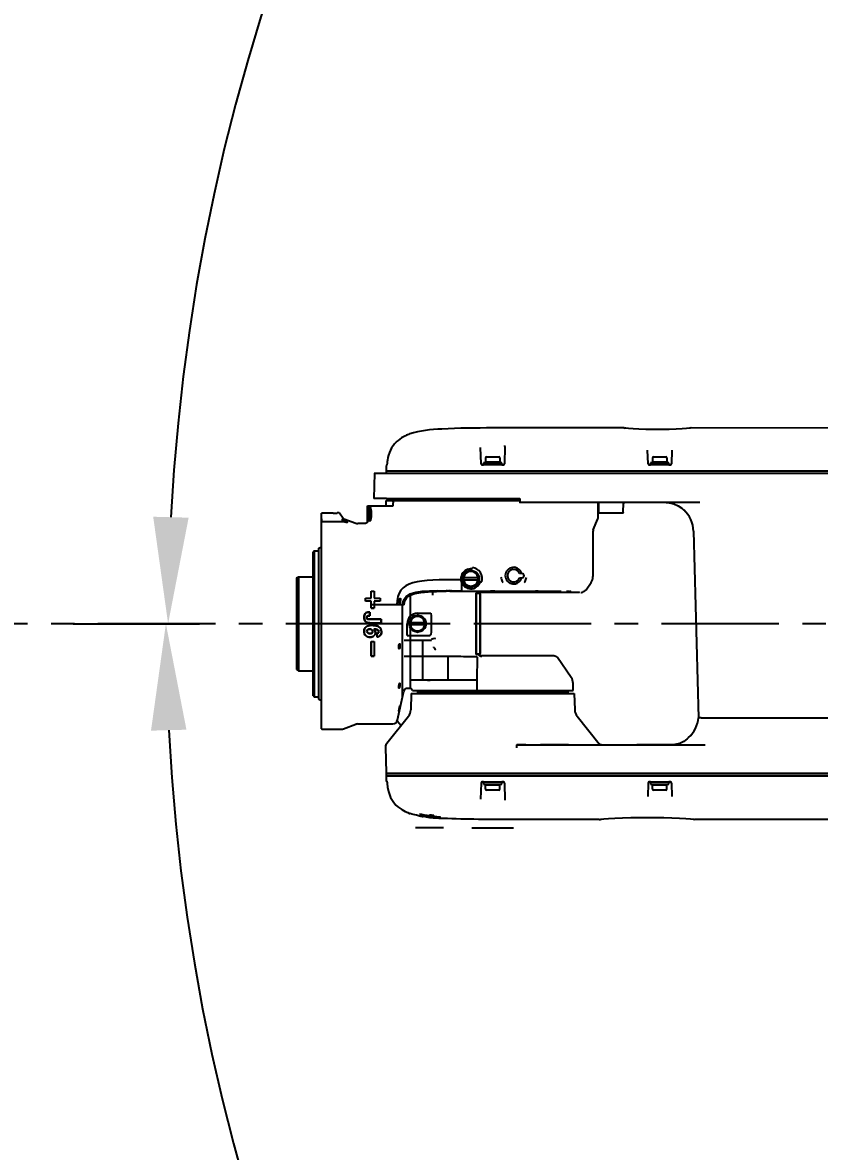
# Model space of a CAD drawing. Header units: millimetres. Extents: x 5828 to 6704, y 123 to 421.
# Drawn here: x 6586.33 to 6599.06, y 216.99 to 235 of the extents above; entities that cross this region are included whole.
import ezdxf

# ---------------------------------------------------------------- set-up
doc = ezdxf.new("R2010")
doc.units = ezdxf.units.MM
doc.linetypes.add('BANKLINE1', pattern=[5.5, 4, -1.5])
doc.linetypes.add('CENTER', pattern=[0.6, 0.375, -0.075, 0.075, -0.075])
doc.layers.add('00_COMPONENTS', color=7, linetype='BANKLINE1')
doc.layers.add('外形图', color=7, linetype='Continuous')
doc.styles.add('微软雅黑', font='msyh.ttc', dxfattribs={"height": 2.1})
doc.dimstyles.new('尺寸标注_1_20比例', dxfattribs={"dimtxt": 2.1, "dimasz": 1.7, "dimexe": 0.5, "dimexo": 0.4, "dimgap": 0.5, "dimtad": 1, "dimdec": 1, "dimlfac": 20, "dimdsep": 46, "dimtxsty": '微软雅黑', "dimcen": 0.09, "dimadec": 0, "dimazin": 0, "dimtp": 0.01, "dimtm": 0.01, "dimtfac": 1, "dimtdec": 1, "dimtofl": 0, "dimtmove": 0, "dimatfit": 3, "dimfxl": 1, "dimtolj": 1, "dimarcsym": 0})

# ---------------------------------------------------------------- blocks, each defined once
blk = doc.blocks.new('*D1343')
at = {"layer": '00_COMPONENTS', "color": 0, "linetype": 'ByBlock', "lineweight": -2, "ltscale": 20}
for p, q in [((6653.358, 230.959), (6652.302, 230.778)), ((6587.138, 225.411), (6589.156, 225.411))]:
    blk.add_line(p, q, dxfattribs=at)
blk.add_arc((6620.957, 225.411), 32.301, 12.7315, 176.9842, dxfattribs=at)
at = {"layer": '00_COMPONENTS', "color": 0}
for points in [[(6652.186, 232.474), (6652.741, 232.585), (6652.794, 230.862)], [(6588.418, 227.118), (6588.984, 227.103), (6588.656, 225.411)]]:
    blk.add_solid(points, dxfattribs=at)
at = {"layer": 'Defpoints', "color": 0}
for p in [(6633.849, 255.028), (6653.752, 231.026), (6586.738, 225.411), (6620.957, 225.411)]:
    blk.add_point(p, dxfattribs=at)
at = {"layer": '00_COMPONENTS', "color": 0, "insert": (6618.087, 259.181), "char_height": 2.1, "attachment_point": 5, "rotation": 4.8578, "style": '微软雅黑'}
blk.add_mtext('\\A1;-170°', dxfattribs=at)
blk = doc.blocks.new('*D1344')
at = {"layer": '00_COMPONENTS', "color": 0, "linetype": 'ByBlock', "lineweight": -2, "ltscale": 20}
for p, q in [((6589.207, 225.411), (6588.121, 225.411)), ((6653.358, 219.864), (6652.336, 220.039))]:
    blk.add_line(p, q, dxfattribs=at)
blk.add_arc((6620.957, 225.411), 32.336, 183.0126, 347.2718, dxfattribs=at)
at = {"layer": '00_COMPONENTS', "color": 0}
for points in [[(6588.949, 223.719), (6588.383, 223.704), (6588.621, 225.411)], [(6652.776, 218.232), (6652.22, 218.342), (6652.829, 219.954)]]:
    blk.add_solid(points, dxfattribs=at)
at = {"layer": 'Defpoints', "color": 0}
for p in [(6589.607, 225.411), (6620.957, 225.411), (6653.752, 219.796), (6603.233, 198.366)]:
    blk.add_point(p, dxfattribs=at)
at = {"layer": '00_COMPONENTS', "color": 0, "insert": (6618.353, 194.777), "char_height": 2.1, "attachment_point": 5, "rotation": 355.1422, "style": '微软雅黑'}
blk.add_mtext('\\A1;+170°', dxfattribs=at)

msp = doc.modelspace()

# ---------------------------------------------------------------- linework, layer by layer
at = {"layer": '00_COMPONENTS', "linetype": 'CENTER', "ltscale": 5}
msp.add_line((6670.4113, 225.4111), (6571.5025, 225.4111), dxfattribs=at)
at = {"layer": '00_COMPONENTS', "linetype": 'ByBlock', "ltscale": 20}
msp.add_arc((6621.9078, 225.4111), 48.5034, 122.323, 190, dxfattribs=at)
at = {"layer": '外形图', "linetype": 'Continuous'}
for p, q in [((6595.9417, 228.5343), (6593.8412, 228.5344)), ((6595.9417, 228.5343), (6595.9533, 228.5337)), ((6595.9673, 228.5322), (6595.9533, 228.5337)), ((6595.9533, 228.5337), (6595.9533, 228.5337)), ((6596.9957, 228.5337), (6596.9817, 228.5323)), ((6597.0073, 228.5344), (6596.9957, 228.5337)), ((6596.9957, 228.5337), (6596.9957, 228.5337)), ((6602.1745, 228.5339), (6597.0073, 228.5344)), ((6592.5142, 228.44), (6592.5131, 228.4395)), ((6593.6541, 227.9606), (6593.6472, 228.2238)), ((6594.0356, 228.241), (6594.0283, 227.9606)), ((6596.3207, 227.9606), (6596.315, 228.18)), ((6596.7007, 228.1829), (6596.6949, 227.9606)), ((6592.1397, 227.9346), (6592.1373, 227.8444)), ((6592.1521, 227.9444), (6592.1499, 227.9444)), ((6592.1501, 227.9401), (6592.1499, 227.9393)), ((6592.1523, 227.9687), (6592.1521, 227.9606)), ((6594.0116, 227.9444), (6593.6707, 227.9444)), ((6593.6707, 227.9444), (6593.6945, 227.9444)), ((6593.6945, 227.9777), (6593.6945, 227.9444)), ((6593.9878, 227.9777), (6593.6945, 227.9777)), ((6593.9878, 227.9444), (6593.6945, 227.9444)), ((6593.7011, 227.9801), (6593.7262, 227.9892)), ((6593.7262, 228.0594), (6593.7262, 227.9892)), ((6593.9562, 227.9892), (6593.7262, 227.9892)), ((6593.7428, 228.0761), (6593.9395, 228.0761)), ((6593.9562, 228.0594), (6593.9562, 227.9892)), ((6593.9813, 227.9801), (6593.9562, 227.9892)), ((6593.9878, 227.9444), (6593.9878, 227.9777)), ((6593.9878, 227.9444), (6594.0116, 227.9444)), ((6596.6783, 227.9444), (6596.3374, 227.9444)), ((6596.3374, 227.9444), (6596.3612, 227.9444)), ((6596.3612, 227.9777), (6596.3612, 227.9444)), ((6596.6545, 227.9777), (6596.3612, 227.9777)), ((6596.6545, 227.9444), (6596.3612, 227.9444)), ((6596.3677, 227.9801), (6596.3928, 227.9892)), ((6596.3928, 228.0594), (6596.3928, 227.9892)), ((6596.6228, 227.9892), (6596.3928, 227.9892)), ((6596.4095, 228.0761), (6596.6062, 228.0761)), ((6596.6228, 228.0594), (6596.6228, 227.9892)), ((6596.6479, 227.9801), (6596.6228, 227.9892)), ((6596.6545, 227.9444), (6596.6545, 227.9777)), ((6596.6545, 227.9444), (6596.6783, 227.9444)), ((6591.9528, 227.8111), (6591.9423, 227.4111)), ((6591.9573, 227.8111), (6591.9528, 227.8111)), ((6591.9573, 227.8111), (6603.1696, 227.8111)), ((6600.8737, 227.8444), (6592.1373, 227.8444)), ((6592.1374, 227.8444), (6592.1374, 227.8211)), ((6591.9475, 227.4111), (6591.9423, 227.4111)), ((6592.1438, 227.4111), (6591.9475, 227.4111)), ((6592.1412, 227.2944), (6592.1412, 227.3777)), ((6592.1412, 227.3777), (6594.2745, 227.3777)), ((6592.1438, 227.4111), (6594.2745, 227.4111)), ((6592.3078, 227.4111), (6592.3078, 227.3777)), ((6594.2745, 227.4111), (6594.2745, 227.3922)), ((6594.2745, 227.3922), (6594.2745, 227.3445)), ((6591.8423, 227.0444), (6591.8423, 227.2944)), ((6591.8423, 227.2944), (6592.251, 227.2944)), ((6591.8756, 227.2777), (6591.8801, 227.2754)), ((6592.251, 227.2944), (6592.251, 227.3412)), ((6597.1461, 227.3444), (6594.2747, 227.3444)), ((6595.5245, 227.108), (6595.5245, 227.3387)), ((6595.5293, 227.328), (6595.5317, 227.1941)), ((6595.9264, 227.1941), (6595.9288, 227.328)), ((6596.6127, 227.3444), (6596.6564, 227.3421)), ((6596.8036, 227.2929), (6596.8047, 227.2924)), ((6596.8047, 227.2924), (6596.8607, 227.252)), ((6596.887, 227.2292), (6596.8901, 227.2264)), ((6591.1078, 227.0837), (6591.1078, 227.1765)), ((6591.2912, 227.1765), (6591.1078, 227.1765)), ((6591.1078, 223.7322), (6591.1078, 227.0837)), ((6591.116, 227.0385), (6591.1078, 227.0373)), ((6591.1245, 227.0374), (6591.116, 227.0385)), ((6591.4384, 227.0385), (6591.116, 227.0385)), ((6591.3546, 227.1776), (6591.3578, 227.1777)), ((6591.3861, 227.1777), (6591.3578, 227.1777)), ((6591.4543, 227.0925), (6591.3942, 227.1737)), ((6591.4384, 227.0385), (6591.4235, 227.0374)), ((6591.462, 227.0868), (6591.6535, 227.0171)), ((6591.8078, 227.0111), (6591.6877, 227.0111)), ((6591.8413, 227.0444), (6591.8423, 227.0444)), ((6591.8801, 227.0466), (6591.8756, 227.0444)), ((6595.4465, 226.9106), (6595.5192, 227.0819)), ((6595.5245, 227.1777), (6595.9098, 227.1777)), ((6595.4412, 226.8845), (6595.4412, 226.1635)), ((6597.0465, 226.8899), (6597.1245, 223.9111)), ((6590.9912, 226.5758), (6590.9745, 226.5591)), ((6590.9745, 224.2611), (6590.9745, 226.5591)), ((6590.9912, 226.5758), (6590.9912, 224.2444)), ((6590.9912, 226.5758), (6591.0478, 226.5758)), ((6591.0578, 226.6069), (6591.0578, 224.2152)), ((6591.0636, 226.616), (6591.1078, 226.6366)), ((6593.5163, 226.3093), (6593.5163, 226.302)), ((6590.7078, 226.1418), (6590.7412, 226.1611)), ((6590.7078, 226.1418), (6590.7078, 224.6803)), ((6590.7412, 226.1611), (6590.7412, 224.6611)), ((6590.7412, 226.1611), (6590.9645, 226.1611)), ((6593.4912, 226.2624), (6593.3745, 226.1951)), ((6593.3745, 226.1951), (6593.3745, 226.0604)), ((6593.3745, 226.1477), (6593.6078, 226.1477)), ((6593.6078, 226.1077), (6593.3745, 226.1077)), ((6593.6078, 226.1951), (6593.4912, 226.2624)), ((6593.6078, 226.0604), (6593.6078, 226.1951)), ((6594.3078, 226.2111), (6594.2688, 226.2111)), ((6594.2688, 226.1444), (6594.3078, 226.1444)), ((6591.9012, 225.8177), (6591.9012, 225.9277)), ((6591.9012, 225.8177), (6591.9012, 225.9277)), ((6591.9012, 225.9277), (6591.9478, 225.9277)), ((6591.9012, 225.9277), (6591.9478, 225.9277)), ((6591.9478, 225.9277), (6591.9478, 225.8177)), ((6591.9478, 225.9277), (6591.9478, 225.8177)), ((6593.0993, 225.9376), (6593.1619, 225.9366)), ((6593.1556, 225.9284), (6593.1617, 225.9284)), ((6593.1617, 225.9284), (6593.1819, 225.9284)), ((6593.1619, 225.9366), (6593.1828, 225.9363)), ((6593.1819, 225.9284), (6593.3412, 225.9283)), ((6593.3412, 226.0712), (6593.3412, 225.9353)), ((6593.3412, 225.9283), (6594.9316, 225.9283)), ((6593.3745, 226.0604), (6593.4912, 225.993)), ((6593.4912, 225.993), (6593.6078, 226.0604)), ((6595.0673, 225.9245), (6595.0787, 225.9255)), ((6595.0898, 225.9244), (6595.0895, 225.9243)), ((6595.331, 225.9537), (6595.4111, 226.0681)), ((6591.8078, 225.7711), (6591.8078, 225.8177)), ((6591.8078, 225.7711), (6591.8078, 225.8177)), ((6591.8078, 225.8177), (6591.9012, 225.8177)), ((6591.8078, 225.8177), (6591.9012, 225.8177)), ((6591.9012, 225.7711), (6591.8078, 225.7711)), ((6591.9012, 225.7711), (6591.8078, 225.7711)), ((6591.9012, 225.6611), (6591.9012, 225.7711)), ((6591.9012, 225.6611), (6591.9012, 225.7711)), ((6591.9478, 225.8177), (6592.0412, 225.8177)), ((6591.9478, 225.8177), (6592.0412, 225.8177)), ((6591.9478, 225.7711), (6591.9478, 225.6611)), ((6591.9478, 225.7711), (6591.9478, 225.6611)), ((6592.0412, 225.7711), (6591.9478, 225.7711)), ((6592.0412, 225.7711), (6591.9478, 225.7711)), ((6592.0412, 225.8177), (6592.0412, 225.7711)), ((6592.0412, 225.8177), (6592.0412, 225.7711)), ((6592.5245, 225.8598), (6592.5245, 225.4784)), ((6593.5745, 224.9194), (6593.5745, 225.9027)), ((6593.5745, 225.9027), (6593.6452, 225.9027)), ((6593.5745, 225.8877), (6593.5812, 225.8944)), ((6593.5812, 224.9277), (6593.5812, 225.8944)), ((6593.6345, 225.8944), (6593.5812, 225.8944)), ((6593.6078, 225.9027), (6593.6078, 225.8944)), ((6593.6345, 225.8944), (6593.6345, 224.9277)), ((6593.6412, 225.8877), (6593.6345, 225.8944)), ((6593.6412, 225.8877), (6593.6412, 224.9344)), ((6595.2272, 225.9111), (6593.6785, 225.9111)), ((6595.0828, 225.923), (6595.0739, 225.9228)), ((6595.2492, 225.9113), (6595.2545, 225.9113)), ((6591.876, 225.5944), (6591.8677, 225.5944)), ((6591.8677, 225.5944), (6591.876, 225.5944)), ((6591.876, 225.5944), (6591.876, 225.5377)), ((6591.876, 225.5377), (6591.876, 225.5944)), ((6592.4283, 225.7111), (6591.9012, 225.7111)), ((6591.9478, 225.6611), (6591.9012, 225.6611)), ((6591.9012, 225.6611), (6591.9478, 225.6611)), ((6592.3999, 224.2444), (6592.3999, 225.7111)), ((6592.6412, 225.5777), (6592.8522, 225.5777)), ((6592.0578, 225.4826), (6591.8645, 225.4826)), ((6591.8645, 225.4826), (6592.0578, 225.4826)), ((6591.8666, 225.5381), (6591.876, 225.5377)), ((6591.8666, 225.5381), (6591.876, 225.5377)), ((6591.8797, 225.4247), (6592.0578, 225.4247)), ((6591.8797, 225.4247), (6592.0578, 225.4247)), ((6592.0578, 225.4826), (6592.0578, 225.4247)), ((6592.0578, 225.4247), (6592.0578, 225.4826)), ((6592.4745, 225.2232), (6592.4745, 225.4111)), ((6592.6412, 225.5458), (6592.5245, 225.4784)), ((6592.5245, 225.4784), (6592.5245, 225.3437)), ((6592.5245, 225.4311), (6592.7578, 225.4311)), ((6592.7578, 225.3911), (6592.5245, 225.3911)), ((6592.7578, 225.4784), (6592.6412, 225.5458)), ((6592.7578, 225.3437), (6592.7578, 225.4784)), ((6591.9915, 225.257), (6591.9915, 225.2003)), ((6591.9915, 225.257), (6591.9915, 225.2003)), ((6592.4745, 225.2232), (6592.8312, 225.2232)), ((6592.5245, 225.3439), (6592.5245, 224.3777)), ((6592.5245, 225.3437), (6592.6412, 225.2763)), ((6592.6412, 225.2763), (6592.7578, 225.3437)), ((6591.9012, 225.1277), (6591.9012, 224.8944)), ((6591.9012, 224.8944), (6591.9012, 225.1277)), ((6591.9012, 225.1277), (6591.9478, 225.1277)), ((6591.9012, 225.1277), (6591.9478, 225.1277)), ((6591.9478, 225.1277), (6591.9478, 224.8944)), ((6591.9478, 225.1277), (6591.9478, 224.8944)), ((6592.4283, 225.1502), (6592.8608, 225.1502)), ((6592.7178, 225.1502), (6592.7178, 224.5111)), ((6591.9478, 224.8944), (6591.9012, 224.8944)), ((6591.9012, 224.8944), (6591.9478, 224.8944)), ((6593.1292, 224.5111), (6593.1292, 224.8853)), ((6593.5745, 224.9344), (6593.5812, 224.9277)), ((6593.631, 224.9194), (6593.5745, 224.9194)), ((6593.5812, 224.9277), (6593.6345, 224.9277)), ((6593.5905, 224.8838), (6593.5859, 224.5111)), ((6593.6412, 224.9344), (6593.6345, 224.9277)), ((6593.6785, 224.9011), (6594.8138, 224.9011)), ((6595.0944, 224.554), (6594.873, 224.8703)), ((6590.7078, 224.6803), (6590.7412, 224.6611)), ((6590.7412, 224.6611), (6590.9645, 224.6611)), ((6593.5859, 224.5111), (6592.5245, 224.5111)), ((6593.5859, 224.5111), (6593.5859, 224.3444)), ((6592.3212, 223.874), (6592.4194, 224.3358)), ((6592.5245, 224.3777), (6592.4712, 224.3777)), ((6592.5578, 224.3444), (6592.5578, 224.3453)), ((6592.5578, 224.3444), (6595.1245, 224.3444)), ((6592.6412, 224.3344), (6592.6412, 224.3444)), ((6592.6512, 224.3344), (6592.6412, 224.3244)), ((6592.6412, 224.3344), (6595.0412, 224.3344)), ((6592.6412, 224.3244), (6592.6412, 224.2944)), ((6592.6412, 224.3244), (6595.0412, 224.3244)), ((6595.0312, 224.3344), (6595.0412, 224.3244)), ((6595.0412, 224.3344), (6595.0412, 224.3444)), ((6595.0412, 224.3244), (6595.0412, 224.2944)), ((6595.1245, 224.3444), (6595.1245, 224.4586)), ((6590.9745, 224.2611), (6590.9912, 224.2444)), ((6590.9912, 224.2444), (6591.0478, 224.2444)), ((6591.0636, 224.2061), (6591.1078, 224.1855)), ((6592.5389, 224.2944), (6592.5321, 224.0341)), ((6592.5389, 224.2944), (6595.1434, 224.2944)), ((6595.1434, 224.2944), (6595.1502, 224.0341)), ((6591.4577, 223.7338), (6591.6536, 223.805)), ((6591.6878, 223.8111), (6592.2435, 223.8111)), ((6592.1475, 223.5053), (6592.4949, 223.9335)), ((6592.3211, 223.8575), (6592.3717, 223.7913)), ((6595.1874, 223.9335), (6595.5422, 223.4962)), ((6597.1702, 223.9111), (6597.1245, 223.9111)), ((6597.1702, 223.9111), (6597.7507, 223.9111)), ((6597.7507, 223.9111), (6606.7578, 223.9111)), ((6591.1245, 223.7277), (6591.4235, 223.7277)), ((6596.9698, 223.5962), (6596.9438, 223.5729)), ((6592.1261, 223.4422), (6592.1369, 223.0292)), ((6594.371, 223.4777), (6594.223, 223.4777)), ((6594.223, 223.4777), (6597.2325, 223.4777)), ((6595.0517, 223.4777), (6594.6039, 223.4777)), ((6595.5769, 223.4777), (6595.526, 223.4777)), ((6596.7401, 223.4777), (6596.1412, 223.4777)), ((6596.7513, 223.4804), (6596.7064, 223.4777)), ((6592.1384, 223.0126), (6592.1372, 223.0079)), ((6592.1372, 223.0079), (6592.1372, 222.9845)), ((6592.1372, 222.9845), (6592.1393, 222.904)), ((6592.1372, 222.9845), (6606.371, 222.9845)), ((6592.1475, 223.0179), (6606.3326, 223.0179)), ((6606.3316, 223.0179), (6592.1486, 223.0179)), ((6592.1519, 222.886), (6592.1526, 222.8778)), ((6592.1526, 222.8778), (6592.1531, 222.8682)), ((6592.1531, 222.8682), (6592.1535, 222.8536)), ((6592.2759, 223.0179), (6592.2245, 223.0179)), ((6593.6541, 222.8683), (6593.6474, 222.6129)), ((6593.6945, 222.8845), (6593.6707, 222.8845)), ((6593.6707, 222.8845), (6594.0116, 222.8845)), ((6593.6945, 222.8845), (6593.6945, 222.8512)), ((6593.6945, 222.8845), (6593.9878, 222.8845)), ((6593.788, 223.0179), (6593.7578, 223.0179)), ((6593.9245, 223.0179), (6593.9067, 223.0179)), ((6593.9878, 222.8512), (6593.9878, 222.8845)), ((6594.0116, 222.8845), (6593.9878, 222.8845)), ((6594.0283, 222.8683), (6594.0355, 222.5937)), ((6596.3207, 222.8683), (6596.3152, 222.6555)), ((6596.3612, 222.8845), (6596.3374, 222.8845)), ((6596.3374, 222.8845), (6596.6783, 222.8845)), ((6596.3612, 222.8845), (6596.3612, 222.8512)), ((6596.3612, 222.8845), (6596.6545, 222.8845)), ((6596.4546, 223.0179), (6596.4245, 223.0179)), ((6596.5912, 223.0179), (6596.5734, 223.0179)), ((6596.6545, 222.8512), (6596.6545, 222.8845)), ((6596.6783, 222.8845), (6596.6545, 222.8845)), ((6596.6949, 222.8683), (6596.7006, 222.6522)), ((6592.1912, 222.6858), (6592.21, 222.6354)), ((6593.6945, 222.8512), (6593.9878, 222.8512)), ((6593.7011, 222.8488), (6593.7262, 222.8397)), ((6593.7262, 222.7695), (6593.7262, 222.8397)), ((6593.7262, 222.8397), (6593.9562, 222.8397)), ((6593.9395, 222.7529), (6593.7428, 222.7529)), ((6593.9813, 222.8488), (6593.9562, 222.8397)), ((6593.9562, 222.7695), (6593.9562, 222.8397)), ((6596.3612, 222.8512), (6596.6545, 222.8512)), ((6596.3677, 222.8488), (6596.3928, 222.8397)), ((6596.3928, 222.7695), (6596.3928, 222.8397)), ((6596.3928, 222.8397), (6596.6228, 222.8397)), ((6596.6062, 222.7529), (6596.4095, 222.7529)), ((6596.6479, 222.8488), (6596.6228, 222.8397)), ((6596.6228, 222.7695), (6596.6228, 222.8397)), ((6592.484, 222.3951), (6592.511, 222.3839)), ((6592.511, 222.3839), (6592.5193, 222.3806)), ((6592.7336, 222.3336), (6592.7308, 222.3341)), ((6592.7336, 222.3336), (6592.7336, 222.3368)), ((6592.753, 222.3337), (6592.7402, 222.3358)), ((6592.7768, 222.3306), (6592.7813, 222.33)), ((6592.7988, 222.3278), (6592.7988, 222.3247)), ((6592.8035, 222.3242), (6592.7988, 222.3247)), ((6592.8058, 222.3438), (6592.8058, 222.3485)), ((6592.8412, 222.3278), (6592.8412, 222.3446)), ((6592.8649, 222.3353), (6592.8649, 222.3521)), ((6592.8746, 222.3341), (6592.8726, 222.3343)), ((6592.8753, 222.3398), (6592.8753, 222.3566)), ((6592.9995, 222.3207), (6592.9995, 222.3248)), ((6593.056, 222.1512), (6592.6078, 222.1512)), ((6592.872, 222.3168), (6592.8639, 222.3176)), ((6592.9112, 222.3131), (6592.9112, 222.3159)), ((6593.0388, 222.3064), (6593.0388, 222.305)), ((6593.0446, 222.3035), (6593.0455, 222.3034)), ((6593.5078, 222.1512), (6594.1745, 222.1512)), ((6595.5413, 222.2878), (6593.8412, 222.2878)), ((6595.5413, 222.2878), (6595.5541, 222.2886)), ((6595.5541, 222.2886), (6595.5687, 222.2903)), ((6595.5541, 222.2886), (6595.5542, 222.2886)), ((6595.5687, 222.2903), (6595.6151, 222.2952)), ((6595.576, 222.2911), (6595.6152, 222.2952)), ((6595.6151, 222.2952), (6595.6913, 222.3019)), ((6595.9121, 222.3149), (6596.0454, 222.3186)), ((6596.0437, 222.3185), (6596.1412, 222.3193)), ((6596.1412, 222.3193), (6596.4745, 222.3193)), ((6596.4745, 222.3193), (6596.5719, 222.3185)), ((6596.569, 222.3186), (6596.7036, 222.3149)), ((6596.7014, 222.315), (6596.8237, 222.3089)), ((6596.8222, 222.309), (6596.9247, 222.3018)), ((6596.9239, 222.3019), (6597.0006, 222.2951)), ((6597.0003, 222.2951), (6597.0469, 222.2902)), ((6597.0469, 222.2902), (6597.0615, 222.2885)), ((6597.0615, 222.2885), (6597.0615, 222.2885)), ((6597.0743, 222.2877), (6597.0615, 222.2885)), ((6602.1745, 222.2882), (6597.0743, 222.2877))]:
    msp.add_line(p, q, dxfattribs=at)
for points in [[(6596.9817, 228.5323), (6596.9376, 228.5281), (6596.8665, 228.5225), (6596.7723, 228.5168), (6596.6605, 228.5121), (6596.5377, 228.5094), (6596.411, 228.5094), (6596.2882, 228.5121), (6596.1765, 228.5167), (6596.0823, 228.5225), (6596.0113, 228.5281), (6595.9672, 228.5322)], [(6592.1512, 227.9483), (6592.1507, 227.9433), (6592.1501, 227.9401)], [(6592.152, 227.9606), (6592.1517, 227.9548), (6592.1512, 227.9483)], [(6594.2745, 227.3445), (6594.2745, 227.3444), (6594.2747, 227.3444)], [(6596.6564, 227.3421), (6596.7346, 227.3251), (6596.8025, 227.2938), (6596.8593, 227.2532), (6596.887, 227.2292)], [(6591.8412, 227.0444), (6591.8383, 227.0309), (6591.8311, 227.0205), (6591.8206, 227.0136), (6591.8078, 227.0111)], [(6596.9438, 223.5729), (6596.8908, 223.5317), (6596.8268, 223.4989), (6596.7513, 223.4804)], [(6592.1472, 223.0179), (6592.1421, 223.0165), (6592.1384, 223.0126)], [(6592.1509, 222.8948), (6592.1505, 222.8958), (6592.1505, 222.8956), (6592.1512, 222.8921), (6592.1519, 222.886)], [(6592.1535, 222.8536), (6592.1578, 222.8078), (6592.159, 222.8006)], [(6592.159, 222.8006), (6592.1744, 222.7315), (6592.2092, 222.6367), (6592.2586, 222.5566), (6592.2938, 222.5173)], [(6592.2938, 222.5173), (6592.326, 222.4884), (6592.3864, 222.4455), (6592.4412, 222.4151), (6592.484, 222.3951)], [(6595.6909, 222.3019), (6595.792, 222.309), (6595.9121, 222.3149)]]:
    msp.add_lwpolyline(points, dxfattribs=at)
for centre in [(6593.4912, 226.1277), (6592.6412, 225.4111)]:
    msp.add_circle(centre, 0.1347, dxfattribs=at)
for centre, radius, start, end in [((6592.6365, 227.9519), 0.4931, 128.57892, 132.86642), ((6592.8931, 227.4786), 1.0333, 111.57692, 113.67106), ((6593.9123, 228.2451), 0.1234, 1.45853, 4.74689), ((6593.8965, 228.2447), 0.1391, 358.4696, 1.45957), ((6592.1497, 227.9344), 0.01, 90, 178.49998), ((6592.5155, 227.958), 0.3633, 169.89398, 178.30939), ((6593.6707, 227.9611), 0.0167, 181.5, 212.1388), ((6593.6707, 227.9611), 0.0167, 181.5, 270), ((6593.7045, 227.9707), 0.01, 110, 135.55634), ((6593.7428, 228.0594), 0.0167, 90, 180), ((6593.9395, 228.0594), 0.0167, 0, 90), ((6593.9778, 227.9707), 0.01, 44.44366, 70), ((6594.0116, 227.9611), 0.0167, 270, 358.5), ((6594.0116, 227.9611), 0.0167, 270, 299.5), ((6596.3374, 227.9611), 0.0167, 181.5, 270), ((6596.3712, 227.9707), 0.01, 110, 135.55634), ((6596.4095, 228.0594), 0.0167, 90, 180), ((6596.6062, 228.0594), 0.0167, 0, 90), ((6596.6445, 227.9707), 0.01, 44.44366, 70), ((6596.6783, 227.9611), 0.0167, 270, 358.5), ((6592.1474, 227.8211), 0.01, 180, 239.18329), ((6591.7768, 227.2203), 0.1185, 17.95469, 18.85787), ((6595.5127, 227.3277), 0.0167, 1, 89.99999), ((6595.5483, 227.1944), 0.0167, 181, 270), ((6595.9098, 227.1944), 0.0167, 270, 359), ((6595.9454, 227.3277), 0.0167, 90.00001, 179), ((6596.58, 226.8777), 0.4667, 1.5, 48.35025), ((6591.2911, 228.9455), 1.7691, 270.00067, 270.66386), ((6591.2915, 228.9119), 1.7354, 270.66353, 270.80567), ((6591.291, 228.9511), 1.7747, 270.80506, 271.26739), ((6591.2912, 228.9422), 1.7658, 271.2685, 271.61169), ((6591.2905, 228.9668), 1.7903, 271.61095, 271.74589), ((6591.292, 228.9183), 1.7418, 271.74479, 271.93916), ((6591.2899, 228.9801), 1.8037, 271.94124, 272.05776), ((6591.2903, 228.9682), 1.7918, 271.94123, 272.05704), ((6591.3861, 227.1677), 0.01, 36.54827, 90), ((6591.4677, 227.1025), 0.0167, 216.54827, 250), ((6591.6877, 227.1111), 0.1, 250, 270.00118), ((6591.779, 227.1011), 0.1161, 340.93288, 342.01736), ((6595.4578, 227.108), 0.0667, 337, 0), ((6595.5078, 226.8845), 0.0667, 157, 180), ((6591.0479, 226.5857), 0.00993, 292.36391, 337.24998), ((6591.0678, 226.6069), 0.01, 115, 180), ((6593.4912, 226.1277), 0.1833, 344.21447, 82.12881), ((6594.1745, 226.1777), 0.1333, 14.47733, 345.52333), ((6590.9645, 226.1711), 0.01, 270, 0), ((6593.4941, 226.1271), 0.1629, 182.6011, 194.97769), ((6593.4912, 226.1277), 0.1592, 105.77547, 334.3022), ((6593.4912, 226.1277), 0.1167, 9.87089, 170.12911), ((6593.4912, 226.1277), 0.1167, 189.87089, 350.12911), ((6594.1821, 226.1782), 0.2112, 186.86148, 206.35552), ((6594.1745, 226.1777), 0.1, 19.47074, 340.53011), ((6594.3078, 226.1777), 0.0333, 270, 90), ((6594.1674, 226.1787), 0.2132, 333.57841, 352.08637), ((6595.2749, 226.1635), 0.1663, 325, 0), ((6593.164, 206.226), 19.7025, 90.02439, 90.18963), ((6593.1559, 227.205), 1.2721, 268.39764, 269.56888), ((6593.1095, 224.319), 1.6164, 88.13909, 89.09441), ((6593.4945, 226.1272), 0.1633, 194.98102, 200.17744), ((6593.494, 226.127), 0.1628, 200.1743, 202.38631), ((6593.7841, 226.7135), 0.6462, 258.84795, 259.61758), ((6594.1831, 226.1786), 0.2123, 206.34175, 209.45158), ((6594.1834, 226.1788), 0.2126, 209.45106, 211.5459), ((6594.168, 226.1787), 0.2127, 328.48199, 333.51987), ((6595.0563, 227.3362), 1.4135, 270.23141, 270.71359), ((6595.249, 226.0114), 0.1004, 273.67971, 286.46943), ((6595.2491, 226.011), 0.0999, 286.49137, 292.14484), ((6592.6412, 225.4111), 0.1667, 90, 180), ((6592.6412, 225.4111), 0.1167, 9.87089, 170.12911), ((6592.6412, 225.4111), 0.1167, 189.87089, 350.12911), ((6592.5475, 225.0377), 0.206, 176.51669, 176.93868), ((6592.1637, 225.0598), 0.1955, 356.28894, 356.7577), ((6593.1647, 225.191), 0.3086, 208.49259, 210.76548), ((6593.1822, 225.2016), 0.329, 210.80343, 216.73331), ((6593.1941, 225.2102), 0.3438, 216.69326, 217.61224), ((6593.196, 225.2117), 0.3461, 217.61231, 218.72105), ((6590.9645, 224.6511), 0.01, 0, 90), ((6592.8036, 234.3321), 9.821, 269.96059, 270.21112), ((6594.958, 224.4586), 0.1665, 0, 35), ((6592.4712, 224.3248), 0.053, 90, 168), ((6591.0478, 224.2344), 0.01, 0, 90), ((6591.0678, 224.2152), 0.01, 180, 245), ((6592.3655, 224.0385), 0.1667, 320.94668, 358.5), ((6595.3169, 224.0385), 0.1667, 181.5, 219.05332), ((6591.6878, 223.7111), 0.1, 90, 110), ((6592.2435, 223.8905), 0.0795, 270, 348.00001), ((6596.659, 223.9444), 0.4667, 311.74648, 355.90396), ((6591.1245, 223.7611), 0.0333, 240, 270), ((6591.4235, 223.8277), 0.1, 270, 290), ((6592.2222, 223.4447), 0.0962, 140.94668, 181.5), ((6595.581, 223.5277), 0.05, 219.05332, 261.68184), ((6592.1485, 223.0295), 0.0117, 181.50003, 270), ((6592.1593, 222.9045), 0.02, 181.50001, 247.67478), ((6593.6707, 222.8679), 0.0167, 90, 178.5), ((6594.0116, 222.8679), 0.0167, 1.5, 90), ((6594.0116, 222.8679), 0.0167, 1.5, 31), ((6596.3374, 222.8679), 0.0167, 90, 178.5), ((6596.6783, 222.8679), 0.0167, 62.00612, 90), ((6596.6783, 222.8679), 0.0167, 1.5, 90), ((6593.7045, 222.8582), 0.01, 224.44366, 250), ((6593.7428, 222.7695), 0.0167, 180, 270), ((6593.9395, 222.7695), 0.0167, 270, 0), ((6593.9778, 222.8582), 0.01, 290, 315.55634), ((6596.3712, 222.8582), 0.01, 224.44366, 250), ((6596.4095, 222.7695), 0.0167, 180, 270), ((6596.6062, 222.7695), 0.0167, 270, 0), ((6596.6445, 222.8582), 0.01, 290, 315.55634), ((6592.9858, 224.0557), 1.7403, 259.1785, 259.75181), ((6592.5957, 222.5289), 0.1761, 295.40613, 298.09053), ((6593.0133, 223.8061), 1.4765, 256.6052, 258.34504), ((6593.026, 224.2821), 1.9703, 259.77424, 261.38453), ((6592.59, 222.5396), 0.1882, 298.07306, 299.13137), ((6593.093, 224.201), 1.8793, 258.39625, 261.21004), ((6593.0834, 224.6165), 2.3063, 261.27727, 262.36195), ((6592.1967, 218.9419), 3.4371, 80.34926, 80.68633), ((6593.1247, 224.2841), 1.9601, 259.57678, 260.63757), ((6592.5948, 221.2858), 1.0597, 79.84235, 80.32563), ((6593.1209, 224.8935), 2.5859, 262.45506, 262.8452), ((6592.6795, 221.758), 0.58, 79.25748, 79.84778), ((6593.1288, 224.6529), 2.3428, 261.49039, 261.97525), ((6592.7371, 222.5085), 0.1785, 289.97072, 292.6623), ((6593.1611, 224.8845), 2.5767, 261.98196, 262.86735), ((6593.1408, 225.1064), 2.8026, 263.08638, 263.36774), ((6593.1521, 224.4482), 2.1264, 260.62777, 260.9126), ((6593.1435, 224.7527), 2.4271, 262.00144, 262.3721), ((6592.7199, 222.5463), 0.22, 295.96942, 298.3203), ((6593.1575, 225.2501), 2.9473, 263.36848, 263.73063), ((6593.1629, 224.8977), 2.5733, 262.37292, 262.81756), ((6592.705, 222.5735), 0.251, 298.3634, 302.52037), ((6593.1765, 225.4234), 3.1216, 263.73055, 264.07513), ((6593.2042, 224.4837), 2.1529, 260.25818, 261.32151), ((6592.8059, 222.4943), 0.1538, 283.26389, 284.46705), ((6592.8026, 222.5066), 0.1666, 284.5142, 289.1088), ((6592.7965, 222.5071), 0.1849, 289.10705, 291.72166), ((6592.7966, 222.524), 0.185, 289.07691, 291.65787), ((6593.2028, 225.6115), 3.3086, 264.1259, 264.28628), ((6593.2066, 224.9457), 2.616, 262.49359, 262.70806), ((6593.2173, 225.0276), 2.7152, 262.54241, 262.70599), ((6593.2424, 225.2266), 2.9158, 262.75452, 263.44596), ((6593.2497, 225.1309), 2.8161, 262.35966, 263.27751), ((6593.2386, 224.7059), 2.3777, 261.3123, 261.791), ((6593.3091, 225.8221), 3.515, 263.47244, 264.94613), ((6593.2988, 225.5465), 3.2345, 263.27583, 264.07512), ((6593.3408, 225.9484), 3.6386, 264.07035, 264.59944), ((6593.365, 226.201), 3.8924, 264.59567, 264.76642), ((6592.9261, 222.5229), 0.2151, 289.95273, 292.9346), ((6593.1912, 225.5604), 3.2593, 264.06722, 264.23639), ((6592.856, 222.3352), 0.0168, 264.32582, 269.16369), ((6593.2141, 225.7916), 3.4916, 264.37631, 264.70462), ((6593.2254, 225.8413), 3.5395, 264.29169, 264.90608), ((6593.234, 226.0059), 3.7068, 264.70454, 265.01703), ((6593.2774, 226.4318), 4.1323, 264.91574, 265.86136), ((6592.9123, 222.3552), 0.0421, 268.42281, 272.08795), ((6592.9123, 222.3564), 0.0433, 272.09078, 275.69506), ((6593.2898, 226.6333), 4.3355, 265.09763, 266.14408), ((6593.3377, 227.2589), 4.9615, 265.85569, 266.54632), ((6593.3462, 227.4482), 5.1524, 266.12856, 266.58038), ((6593.1175, 223.5383), 1.237, 266.47314, 266.62079)]:
    msp.add_arc(centre, radius, start, end, dxfattribs=at)
for centre, major_axis, ratio, start_param, end_param in [((6593.8412, 225.9355), (0.0417, 0), 0.0174551, -2.6179939, -1.0472734), ((6594.5412, 225.9322), (0.0417, 0), 0.0174551, 3.1415927, 6.2831853), ((6595.0536, 225.9233), (0.0343, 0), 0.0174624, 1.5773197, 2.6433401), ((6595.2412, 225.9111), (0.0139, 0), 0.0174624, 2.1091081, 2.2324727), ((6595.2412, 225.9111), (0.0139, 0), 0.0174624, 0.9593263, 1.1494938)]:
    msp.add_ellipse(centre, major_axis=major_axis, ratio=ratio, start_param=start_param, end_param=end_param, dxfattribs=at)
for points, knots in [([(6593.8412, 228.5344), (6593.5699, 228.5344), (6593.1276, 228.5321), (6592.6792, 228.4923), (6592.5142, 228.44)], [0, 0, 0, 0, 0.610512, 1, 1, 1, 1]), ([(6592.4782, 228.425), (6592.4676, 228.4204), (6592.4152, 228.3962), (6592.3651, 228.3662), (6592.329, 228.3374)], [0, 0, 0, 0, 0.2004553, 1, 1, 1, 1]), ([(6592.2396, 227.3777), (6592.2436, 227.3748), (6592.2493, 227.362), (6592.251, 227.3492), (6592.251, 227.3412)], [0, 0, 0, 0, 0.3826009, 1, 1, 1, 1]), ([(6591.8646, 227.0633), (6591.857, 227.0952), (6591.8573, 227.1613), (6591.857, 227.2275), (6591.8648, 227.2593)], [0, 0, 0, 0, 0.5007981, 1, 1, 1, 1]), ([(6591.8648, 227.2593), (6591.8654, 227.262), (6591.8673, 227.2683), (6591.8712, 227.278), (6591.8756, 227.2777)], [0, 0, 0, 0, 0.383159, 1, 1, 1, 1]), ([(6591.8861, 227.0652), (6591.8831, 227.0696), (6591.8793, 227.0827), (6591.8742, 227.1168), (6591.873, 227.1667), (6591.875, 227.2159), (6591.881, 227.2463), (6591.8854, 227.2574), (6591.8887, 227.2598)], [0, 0, 0, 0, 0.0792118, 0.2011411, 0.5241221, 0.8323082, 0.9381094, 1, 1, 1, 1]), ([(6591.8801, 227.2755), (6591.881, 227.2746), (6591.8849, 227.2696), (6591.8872, 227.2635), (6591.8889, 227.2586)], [0, 0, 0, 0, 0.1847528, 1, 1, 1, 1]), ([(6591.8895, 227.2568), (6591.8994, 227.2262), (6591.9035, 227.161), (6591.8994, 227.0959), (6591.8895, 227.0653)], [0, 0, 0, 0, 0.4999722, 1, 1, 1, 1]), ([(6591.4581, 227.0658), (6591.467, 227.0619), (6591.4834, 227.0542), (6591.5037, 227.0444), (6591.5141, 227.0369), (6591.521, 227.0325), (6591.5176, 227.0269), (6591.5138, 227.0277), (6591.5115, 227.0277)], [0, 0, 0, 0, 0.361042, 0.6796306, 0.8024516, 0.8777483, 0.9175783, 1, 1, 1, 1]), ([(6591.5115, 227.0277), (6591.5078, 227.0277), (6591.4898, 227.0294), (6591.4721, 227.0332), (6591.4581, 227.0364)], [0, 0, 0, 0, 0.2034884, 1, 1, 1, 1]), ([(6591.8756, 227.0444), (6591.8745, 227.0444), (6591.8672, 227.0482), (6591.8661, 227.057), (6591.8646, 227.0633)], [0, 0, 0, 0, 0.1470314, 1, 1, 1, 1]), ([(6591.8888, 227.0632), (6591.8881, 227.0613), (6591.8859, 227.0555), (6591.8831, 227.0496), (6591.8801, 227.0466)], [0, 0, 0, 0, 0.3173236, 1, 1, 1, 1]), ([(6591.8887, 227.0623), (6591.8882, 227.0626), (6591.8873, 227.0636), (6591.8865, 227.0646), (6591.8861, 227.0652)], [0, 0, 0, 0, 0.4636494, 1, 1, 1, 1]), ([(6593.4479, 226.2809), (6593.4595, 226.2842), (6593.4782, 226.2882), (6593.4987, 226.2933), (6593.5163, 226.296), (6593.5163, 226.302)], [0, 0, 0, 0, 0.5019618, 0.752628, 1, 1, 1, 1]), ([(6592.8843, 225.8662), (6592.8836, 225.8788), (6592.8822, 225.8962), (6592.8832, 225.915), (6592.882, 225.9218), (6592.8827, 225.9236)], [0, 0, 0, 0, 0.6593, 0.9009091, 1, 1, 1, 1]), ([(6593.0995, 225.9347), (6593.0995, 225.9356), (6593.1049, 225.9344), (6593.1103, 225.9359), (6593.1222, 225.9352), (6593.1304, 225.9353), (6593.1351, 225.9352)], [0, 0, 0, 0, 0.074257, 0.2851838, 0.6071085, 1, 1, 1, 1]), ([(6593.1203, 225.9333), (6593.1175, 225.9334), (6593.1125, 225.9336), (6593.1055, 225.9337), (6593.1024, 225.9345), (6593.0995, 225.9342), (6593.0995, 225.9347)], [0, 0, 0, 0, 0.4128266, 0.7302864, 0.9299725, 1, 1, 1, 1]), ([(6593.1828, 225.9334), (6593.1828, 225.9325), (6593.1773, 225.9339), (6593.1718, 225.9323), (6593.1595, 225.933), (6593.1511, 225.9328), (6593.1463, 225.9328)], [0, 0, 0, 0, 0.0743028, 0.2861718, 0.6085721, 1, 1, 1, 1]), ([(6593.162, 225.9346), (6593.1649, 225.9345), (6593.1698, 225.9342), (6593.1768, 225.9343), (6593.1799, 225.9333), (6593.1828, 225.9339), (6593.1828, 225.9334)], [0, 0, 0, 0, 0.4132981, 0.7310051, 0.9307248, 1, 1, 1, 1]), ([(6593.8092, 225.936), (6593.8199, 225.9362), (6593.8412, 225.9384), (6593.8625, 225.9362), (6593.8731, 225.936)], [0, 0, 0, 0, 0.5000066, 1, 1, 1, 1]), ([(6594.524, 225.9329), (6594.5305, 225.9329), (6594.55, 225.9343), (6594.5698, 225.9349), (6594.5827, 225.9323)], [0, 0, 0, 0, 0.3302303, 1, 1, 1, 1]), ([(6595.062, 225.9227), (6595.0523, 225.9227), (6595.0391, 225.922), (6595.0253, 225.9235), (6595.0204, 225.9226), (6595.0193, 225.9233)], [0, 0, 0, 0, 0.6811574, 0.9107069, 1, 1, 1, 1]), ([(6595.0195, 225.9234), (6595.02, 225.9234), (6595.0213, 225.9235), (6595.0226, 225.9235), (6595.0235, 225.9236)], [0, 0, 0, 0, 0.348806, 1, 1, 1, 1]), ([(6595.0787, 225.9255), (6595.0806, 225.9257), (6595.0827, 225.9261), (6595.0912, 225.9256), (6595.0898, 225.9244)], [0, 0, 0, 0, 0.5015262, 1, 1, 1, 1]), ([(6592.353, 225.7317), (6592.3507, 225.7317), (6592.3471, 225.741), (6592.3447, 225.76), (6592.3462, 225.7808), (6592.3501, 225.7942)], [0, 0, 0, 0, 0.1080418, 0.3485302, 1, 1, 1, 1]), ([(6592.3501, 225.7942), (6592.3516, 225.7995), (6592.3542, 225.8066), (6592.36, 225.8151), (6592.3628, 225.8151)], [0, 0, 0, 0, 0.6616573, 1, 1, 1, 1]), ([(6592.3613, 225.7526), (6592.3603, 225.7474), (6592.359, 225.7412), (6592.3554, 225.7317), (6592.353, 225.7317)], [0, 0, 0, 0, 0.6898937, 1, 1, 1, 1]), ([(6592.3628, 225.8151), (6592.365, 225.8151), (6592.368, 225.8055), (6592.3657, 225.7866), (6592.3638, 225.7663), (6592.3613, 225.7526)], [0, 0, 0, 0, 0.1036337, 0.343366, 1, 1, 1, 1]), ([(6595.2545, 225.9113), (6595.2546, 225.9113), (6595.2552, 225.9112), (6595.254, 225.9112), (6595.2536, 225.9112)], [0, 0, 0, 0, 0.1738666, 1, 1, 1, 1]), ([(6592.8522, 225.5777), (6592.8588, 225.5211), (6592.8591, 225.407), (6592.8586, 225.2927), (6592.8512, 225.2362)], [0, 0, 0, 0, 0.5000371, 1, 1, 1, 1]), ([(6592.8312, 225.2232), (6592.8355, 225.2232), (6592.8444, 225.224), (6592.8506, 225.232), (6592.8512, 225.2362)], [0, 0, 0, 0, 0.5000215, 1, 1, 1, 1]), ([(6592.3479, 225.007), (6592.3465, 225.007), (6592.3437, 225.012), (6592.3416, 225.0252), (6592.3413, 225.0389), (6592.3418, 225.0487)], [0, 0, 0, 0, 0.1005589, 0.3143045, 1, 1, 1, 1]), ([(6592.3419, 225.0502), (6592.3425, 225.0598), (6592.3442, 225.073), (6592.3479, 225.0858), (6592.351, 225.0904), (6592.3525, 225.0904)], [0, 0, 0, 0, 0.6799057, 0.8944771, 1, 1, 1, 1]), ([(6592.3588, 225.0471), (6592.3582, 225.0375), (6592.3564, 225.0244), (6592.3525, 225.0117), (6592.3494, 225.007), (6592.3479, 225.007)], [0, 0, 0, 0, 0.6798799, 0.8946981, 1, 1, 1, 1]), ([(6592.3525, 225.0904), (6592.354, 225.0904), (6592.3569, 225.0854), (6592.3591, 225.0722), (6592.3595, 225.0586), (6592.3589, 225.0487)], [0, 0, 0, 0, 0.1015951, 0.315376, 1, 1, 1, 1]), ([(6592.9339, 225.1717), (6592.9189, 225.1728), (6592.8957, 225.1721), (6592.8688, 225.1645), (6592.864, 225.1565)], [0, 0, 0, 0, 0.6180698, 1, 1, 1, 1]), ([(6593.5905, 224.8838), (6593.5319, 224.884), (6593.417, 224.8845), (6593.2711, 224.885), (6593.1541, 224.8853), (6593.0607, 224.8854), (6592.9804, 224.8855), (6592.9132, 224.8855), (6592.8434, 224.8855), (6592.7541, 224.8855), (6592.6093, 224.8855), (6592.5007, 224.8855), (6592.4283, 224.8855)], [0, 0, 0, 0, 0.1549085, 0.3032033, 0.3801319, 0.4570606, 0.5431141, 0.5861408, 0.6291675, 0.7218757, 0.8145838, 1, 1, 1, 1]), ([(6592.344, 224.3794), (6592.342, 224.3794), (6592.3415, 224.3901), (6592.3415, 224.3952), (6592.3418, 224.4003)], [0, 0, 0, 0, 0.2814714, 1, 1, 1, 1]), ([(6592.3554, 224.4141), (6592.3539, 224.4057), (6592.3514, 224.3942), (6592.3475, 224.3837), (6592.3452, 224.3794), (6592.344, 224.3794)], [0, 0, 0, 0, 0.6902226, 0.9032495, 1, 1, 1, 1]), ([(6592.3452, 224.4282), (6592.3466, 224.4365), (6592.349, 224.448), (6592.353, 224.4586), (6592.3553, 224.4628), (6592.3565, 224.4628)], [0, 0, 0, 0, 0.688987, 0.9019009, 1, 1, 1, 1]), ([(6592.3565, 224.4628), (6592.3586, 224.4628), (6592.3593, 224.4522), (6592.3592, 224.447), (6592.3589, 224.4419)], [0, 0, 0, 0, 0.2828094, 1, 1, 1, 1]), ([(6592.5578, 224.3453), (6592.5575, 224.3537), (6592.5503, 224.3709), (6592.5329, 224.3777), (6592.5245, 224.3777)], [0, 0, 0, 0, 0.5001201, 1, 1, 1, 1]), ([(6592.3418, 224.0171), (6592.3413, 224.0171), (6592.3417, 224.0201), (6592.3416, 224.0213), (6592.3418, 224.0227)], [0, 0, 0, 0, 0.2585042, 1, 1, 1, 1]), ([(6592.3465, 224.0318), (6592.3456, 224.0282), (6592.3435, 224.0248), (6592.3432, 224.0171), (6592.3418, 224.0171)], [0, 0, 0, 0, 0.7250404, 1, 1, 1, 1]), ([(6592.343, 224.0319), (6592.3437, 224.0361), (6592.3468, 224.0542), (6592.3506, 224.0721), (6592.354, 224.0857)], [0, 0, 0, 0, 0.234237, 1, 1, 1, 1]), ([(6592.3576, 224.0856), (6592.3569, 224.0814), (6592.3536, 224.0634), (6592.3498, 224.0454), (6592.3465, 224.0318)], [0, 0, 0, 0, 0.2342217, 1, 1, 1, 1]), ([(6592.354, 224.0857), (6592.355, 224.0893), (6592.357, 224.0928), (6592.3575, 224.1004), (6592.3589, 224.1004)], [0, 0, 0, 0, 0.7236788, 1, 1, 1, 1]), ([(6592.3589, 224.1004), (6592.3594, 224.1004), (6592.359, 224.0974), (6592.359, 224.0962), (6592.3589, 224.0948)], [0, 0, 0, 0, 0.2589207, 1, 1, 1, 1]), ([(6594.223, 223.4777), (6594.2183, 223.4777), (6594.2246, 223.4517), (6594.2203, 223.4412), (6594.2203, 223.43)], [0, 0, 0, 0, 0.296414, 1, 1, 1, 1]), ([(6592.6591, 222.3463), (6592.6467, 222.3487), (6592.6004, 222.3581), (6592.5545, 222.3697), (6592.5213, 222.3799)], [0, 0, 0, 0, 0.2652468, 1, 1, 1, 1]), ([(6592.7821, 222.3359), (6592.7848, 222.3365), (6592.7901, 222.338), (6592.7954, 222.3398), (6592.798, 222.3407)], [0, 0, 0, 0, 0.4960667, 1, 1, 1, 1]), ([(6592.7962, 222.326), (6592.795, 222.3263), (6592.7922, 222.3269), (6592.7893, 222.3275), (6592.7876, 222.3278)], [0, 0, 0, 0, 0.394663, 1, 1, 1, 1]), ([(6592.857, 222.3324), (6592.8544, 222.3315), (6592.8491, 222.3298), (6592.8438, 222.3284), (6592.8412, 222.3278)], [0, 0, 0, 0, 0.503572, 1, 1, 1, 1]), ([(6592.8608, 222.3191), (6592.8614, 222.3192), (6592.8625, 222.3196), (6592.8636, 222.3201), (6592.8642, 222.3203)], [0, 0, 0, 0, 0.4924539, 1, 1, 1, 1]), ([(6592.8557, 222.3184), (6592.8566, 222.3184), (6592.8583, 222.3185), (6592.86, 222.3188), (6592.8608, 222.3191)], [0, 0, 0, 0, 0.4951574, 1, 1, 1, 1]), ([(6593.8412, 222.2878), (6593.7649, 222.2878), (6593.4996, 222.2885), (6593.2342, 222.2925), (6593.0455, 222.3034)], [0, 0, 0, 0, 0.2876421, 1, 1, 1, 1])]:
    msp.add_open_spline(points, degree=3, knots=knots, dxfattribs=at)
for points in [[(6592.3011, 228.3133), (6592.2217, 228.2396), (6592.1768, 228.1284), (6592.1578, 228.0217)], [(6591.1078, 227.0679), (6591.1127, 227.0715), (6591.1185, 227.074), (6591.1245, 227.0749)], [(6591.4235, 227.0749), (6591.4354, 227.0739), (6591.4472, 227.0706), (6591.4581, 227.0658)], [(6591.4581, 227.0364), (6591.4516, 227.0378), (6591.445, 227.0385), (6591.4384, 227.0385)], [(6591.0516, 226.5766), (6591.0504, 226.5761), (6591.0491, 226.5758), (6591.0478, 226.5758)], [(6591.0571, 226.582), (6591.0576, 226.5832), (6591.0578, 226.5845), (6591.0578, 226.5858)], [(6591.0578, 226.5858), (6591.0578, 226.5845), (6591.0576, 226.5832), (6591.0571, 226.582)], [(6593.332, 226.1111), (6592.651, 226.1111), (6592.3078, 226.1189), (6592.3078, 225.7111)], [(6592.3999, 225.7111), (6592.3999, 225.9451), (6592.7273, 225.9437), (6593.0993, 225.9376)], [(6592.4283, 225.7111), (6592.4162, 225.9073), (6592.6628, 225.9268), (6593.0988, 225.9283)], [(6593.1828, 225.9363), (6593.2354, 225.9355), (6593.2884, 225.935), (6593.3412, 225.9353)], [(6593.6403, 226.068), (6593.6381, 226.0651), (6593.6362, 226.062), (6593.6346, 226.0587)], [(6593.6591, 226.0795), (6593.6519, 226.0809), (6593.6447, 226.0739), (6593.6403, 226.068)], [(6595.0534, 225.9239), (6595.058, 225.9239), (6595.0627, 225.9241), (6595.0673, 225.9245)], [(6595.0895, 225.9243), (6595.0876, 225.9231), (6595.0851, 225.923), (6595.0829, 225.923)], [(6595.331, 225.9537), (6595.3202, 225.9383), (6595.3042, 225.9255), (6595.2868, 225.9184)], [(6593.6169, 225.9027), (6593.6297, 225.9153), (6593.6487, 225.9231), (6593.6665, 225.9231)], [(6593.6785, 225.9111), (6593.6671, 225.9111), (6593.6553, 225.9081), (6593.6452, 225.9027)], [(6591.8045, 225.5727), (6591.7917, 225.5582), (6591.7854, 225.5389), (6591.7854, 225.5145)], [(6591.7854, 225.5145), (6591.7854, 225.5389), (6591.7917, 225.5582), (6591.8045, 225.5727)], [(6591.8677, 225.5944), (6591.8383, 225.5944), (6591.8174, 225.5871), (6591.8045, 225.5727)], [(6591.8045, 225.5727), (6591.8174, 225.5871), (6591.8383, 225.5944), (6591.8677, 225.5944)], [(6591.7854, 225.5145), (6591.7854, 225.4852), (6591.793, 225.4629), (6591.8084, 225.4476)], [(6591.8084, 225.4476), (6591.793, 225.4629), (6591.7854, 225.4852), (6591.7854, 225.5145)], [(6591.8084, 225.4476), (6591.8237, 225.4325), (6591.8474, 225.4247), (6591.8797, 225.4247)], [(6591.8797, 225.4247), (6591.8474, 225.4247), (6591.8237, 225.4325), (6591.8084, 225.4476)], [(6591.9106, 225.3851), (6591.8708, 225.3851), (6591.8402, 225.3769), (6591.8182, 225.3605)], [(6591.8182, 225.3605), (6591.8402, 225.3769), (6591.8708, 225.3851), (6591.9106, 225.3851)], [(6591.8285, 225.5131), (6591.8285, 225.5298), (6591.8411, 225.5391), (6591.8666, 225.5381)], [(6591.8666, 225.5381), (6591.8411, 225.5391), (6591.8285, 225.5298), (6591.8285, 225.5131)], [(6591.8369, 225.4897), (6591.8313, 225.4945), (6591.8285, 225.5023), (6591.8285, 225.5131)], [(6591.8285, 225.5131), (6591.8285, 225.5023), (6591.8313, 225.4945), (6591.8369, 225.4897)], [(6591.8645, 225.4826), (6591.8517, 225.4826), (6591.8424, 225.485), (6591.8369, 225.4897)], [(6591.8369, 225.4897), (6591.8424, 225.485), (6591.8517, 225.4826), (6591.8645, 225.4826)], [(6591.9798, 225.3784), (6591.9602, 225.3829), (6591.9371, 225.3851), (6591.9106, 225.3851)], [(6591.9106, 225.3851), (6591.9371, 225.3851), (6591.9602, 225.3829), (6591.9798, 225.3784)], [(6591.8182, 225.3605), (6591.7964, 225.3441), (6591.7854, 225.3201), (6591.7854, 225.2885)], [(6591.7854, 225.2885), (6591.7854, 225.3201), (6591.7964, 225.3441), (6591.8182, 225.3605)], [(6591.7854, 225.2885), (6591.7854, 225.2607), (6591.7941, 225.2382), (6591.812, 225.2211)], [(6591.812, 225.2211), (6591.7941, 225.2382), (6591.7854, 225.2607), (6591.7854, 225.2885)], [(6591.812, 225.2211), (6591.8298, 225.204), (6591.8528, 225.1953), (6591.8812, 225.1953)], [(6591.8812, 225.1953), (6591.8528, 225.1953), (6591.8298, 225.204), (6591.812, 225.2211)], [(6591.8292, 225.2882), (6591.8292, 225.2986), (6591.8337, 225.3073), (6591.8429, 225.314)], [(6591.8429, 225.314), (6591.8337, 225.3073), (6591.8292, 225.2986), (6591.8292, 225.2882)], [(6591.8435, 225.2631), (6591.8339, 225.27), (6591.8292, 225.2783), (6591.8292, 225.2882)], [(6591.8292, 225.2882), (6591.8292, 225.2783), (6591.8339, 225.27), (6591.8435, 225.2631)], [(6591.8429, 225.314), (6591.8521, 225.3207), (6591.8634, 225.324), (6591.8771, 225.324)], [(6591.8771, 225.324), (6591.8634, 225.324), (6591.8521, 225.3207), (6591.8429, 225.314)], [(6591.8794, 225.2529), (6591.8649, 225.2529), (6591.853, 225.2564), (6591.8435, 225.2631)], [(6591.8435, 225.2631), (6591.853, 225.2564), (6591.8649, 225.2529), (6591.8794, 225.2529)], [(6591.8771, 225.324), (6591.8913, 225.324), (6591.9028, 225.3205), (6591.9114, 225.3133)], [(6591.9114, 225.3133), (6591.9028, 225.3205), (6591.8913, 225.324), (6591.8771, 225.324)], [(6591.9121, 225.2624), (6591.9039, 225.256), (6591.8929, 225.2529), (6591.8794, 225.2529)], [(6591.8794, 225.2529), (6591.8929, 225.2529), (6591.9039, 225.256), (6591.9121, 225.2624)], [(6591.8812, 225.1953), (6591.9065, 225.1953), (6591.9273, 225.2024), (6591.9433, 225.2161)], [(6591.9433, 225.2161), (6591.9273, 225.2024), (6591.9065, 225.1953), (6591.8812, 225.1953)], [(6591.9114, 225.3133), (6591.9199, 225.3062), (6591.9243, 225.2973), (6591.9243, 225.2867)], [(6591.9243, 225.2867), (6591.9243, 225.2973), (6591.9199, 225.3062), (6591.9114, 225.3133)], [(6591.9243, 225.2867), (6591.9243, 225.2767), (6591.9202, 225.2687), (6591.9121, 225.2624)], [(6591.9121, 225.2624), (6591.9202, 225.2687), (6591.9243, 225.2767), (6591.9243, 225.2867)], [(6591.9672, 225.2696), (6591.9672, 225.2937), (6591.9581, 225.3125), (6591.9399, 225.3255)], [(6591.9399, 225.3255), (6591.9655, 225.3253), (6591.9852, 225.3212), (6591.9993, 225.3134)], [(6591.9399, 225.3255), (6591.9581, 225.3125), (6591.9672, 225.2937), (6591.9672, 225.2696)], [(6591.9993, 225.3134), (6591.9852, 225.3212), (6591.9655, 225.3253), (6591.9399, 225.3255)], [(6591.9433, 225.2161), (6591.9592, 225.2299), (6591.9672, 225.2477), (6591.9672, 225.2696)], [(6591.9672, 225.2696), (6591.9672, 225.2477), (6591.9592, 225.2299), (6591.9433, 225.2161)], [(6592.0277, 225.3576), (6592.0153, 225.3671), (6591.9993, 225.374), (6591.9798, 225.3784)], [(6591.9798, 225.3784), (6591.9993, 225.374), (6592.0153, 225.3671), (6592.0277, 225.3576)], [(6592.0138, 225.2655), (6592.0094, 225.2618), (6592.0019, 225.2588), (6591.9915, 225.257)], [(6591.9915, 225.257), (6592.0019, 225.2588), (6592.0094, 225.2618), (6592.0138, 225.2655)], [(6591.9915, 225.2003), (6592.0148, 225.2022), (6592.0326, 225.2102), (6592.0448, 225.2243)], [(6592.0448, 225.2243), (6592.0326, 225.2102), (6592.0148, 225.2022), (6591.9915, 225.2003)], [(6591.9993, 225.3134), (6592.0135, 225.3056), (6592.0205, 225.296), (6592.0205, 225.2845)], [(6592.0205, 225.2845), (6592.0205, 225.296), (6592.0135, 225.3056), (6591.9993, 225.3134)], [(6592.0205, 225.2845), (6592.0205, 225.2755), (6592.0183, 225.2692), (6592.0138, 225.2655)], [(6592.0138, 225.2655), (6592.0183, 225.2692), (6592.0205, 225.2755), (6592.0205, 225.2845)], [(6592.0548, 225.3264), (6592.0491, 225.3377), (6592.04, 225.3481), (6592.0277, 225.3576)], [(6592.0277, 225.3576), (6592.04, 225.3481), (6592.0491, 225.3377), (6592.0548, 225.3264)], [(6592.0448, 225.2243), (6592.0571, 225.2384), (6592.0634, 225.2575), (6592.0634, 225.2817)], [(6592.0634, 225.2817), (6592.0634, 225.2575), (6592.0571, 225.2384), (6592.0448, 225.2243)], [(6592.0634, 225.2817), (6592.0634, 225.3002), (6592.0604, 225.3151), (6592.0548, 225.3264)], [(6592.0548, 225.3264), (6592.0604, 225.3151), (6592.0634, 225.3002), (6592.0634, 225.2817)], [(6593.6087, 224.9194), (6593.6212, 224.9015), (6593.6449, 224.8892), (6593.6666, 224.8892)], [(6593.631, 224.9194), (6593.6436, 224.908), (6593.6616, 224.9011), (6593.6785, 224.9011)], [(6594.8138, 224.9011), (6594.8361, 224.9011), (6594.8602, 224.8885), (6594.873, 224.8703)], [(6592.7969, 224.511), (6592.7598, 224.5113), (6592.7228, 224.5119), (6592.6858, 224.5109)], [(6592.3418, 224.4003), (6592.3424, 224.4096), (6592.3436, 224.4189), (6592.3452, 224.4282)], [(6592.3589, 224.4419), (6592.3583, 224.4326), (6592.357, 224.4233), (6592.3554, 224.4141)], [(6592.3418, 224.0227), (6592.3421, 224.0258), (6592.3426, 224.0288), (6592.343, 224.0319)], [(6592.3589, 224.0948), (6592.3585, 224.0918), (6592.3581, 224.0887), (6592.3576, 224.0856)], [(6592.6816, 222.3752), (6592.7109, 222.3681), (6592.7404, 222.3619), (6592.77, 222.3564)], [(6592.8991, 222.3525), (6592.8914, 222.3479), (6592.8835, 222.3436), (6592.8753, 222.3398)]]:
    msp.add_open_spline(points, degree=3, dxfattribs=at)

# ---------------------------------------------------------------- dimensions: what is measured, and where the dimension line sits
at = {"layer": '00_COMPONENTS', "linetype": 'ByBlock', "ltscale": 20}
for base, p1, p2, text, picture, middle in [((6633.8487, 255.0277), (6586.7377, 225.4111), (6653.7522, 231.0261), '\\A1;-170°', '*D1343', (6618.0869, 259.1808)), ((6603.2329, 198.3657), (6589.607, 225.4111), (6653.7522, 219.796), '\\A1;+170°', '*D1344', (6618.3533, 194.7765))]:
    dim = msp.add_angular_dim_3p(base=base, center=(6620.9569, 225.4111), p1=p1, p2=p2, text=text, dimstyle='尺寸标注_1_20比例', dxfattribs=at)
    dim.commit()
    dim.dimension.update_dxf_attribs({"geometry": picture, "text_midpoint": middle})

doc.saveas('drawing.dxf')
